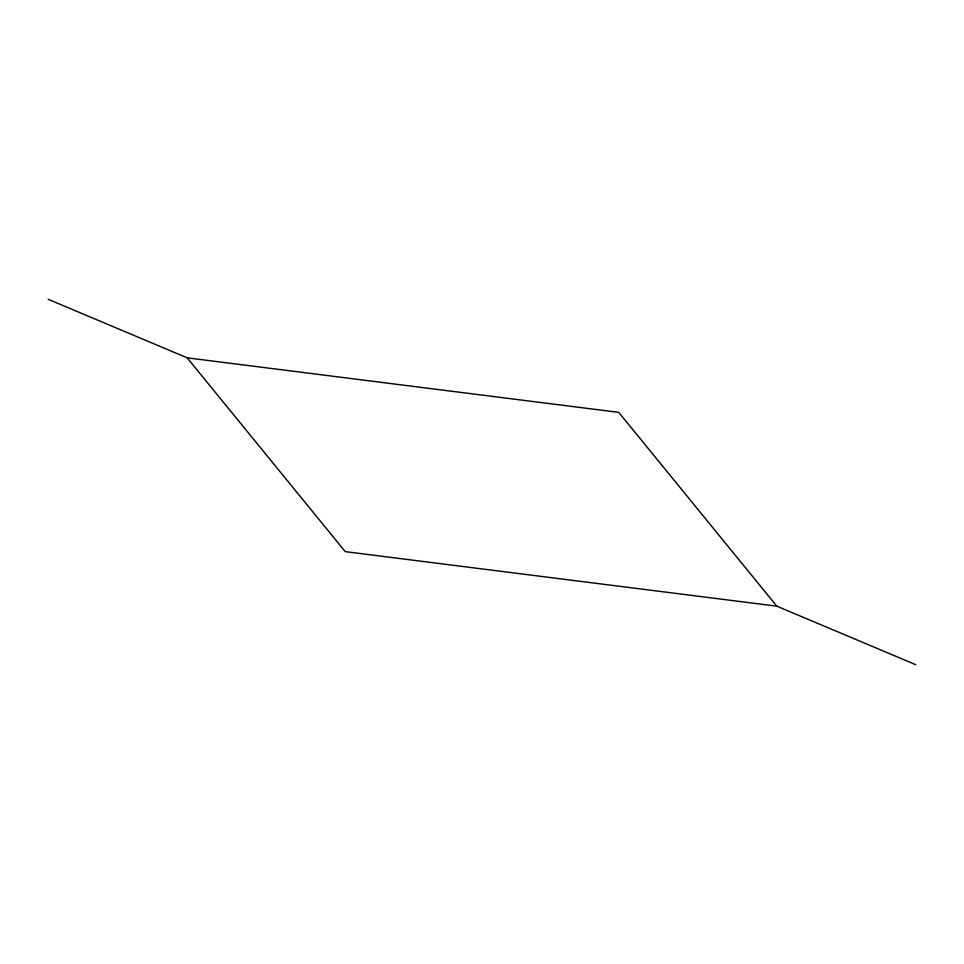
<?xml version="1.0" encoding="UTF-8"?>
<svg xmlns="http://www.w3.org/2000/svg" width="964" height="964" viewBox="0 0 964 964"><rect width="100%" height="100%" fill="white"/><g stroke="black" fill="none" stroke-linecap="round" stroke-linejoin="round"><path stroke-width="1.45" d="M48.2 299.298L187.185 357.837L618.755 412.363L776.815 606.163L915.8 664.702M776.815 606.163L345.245 551.637L187.185 357.837"/></g></svg>
